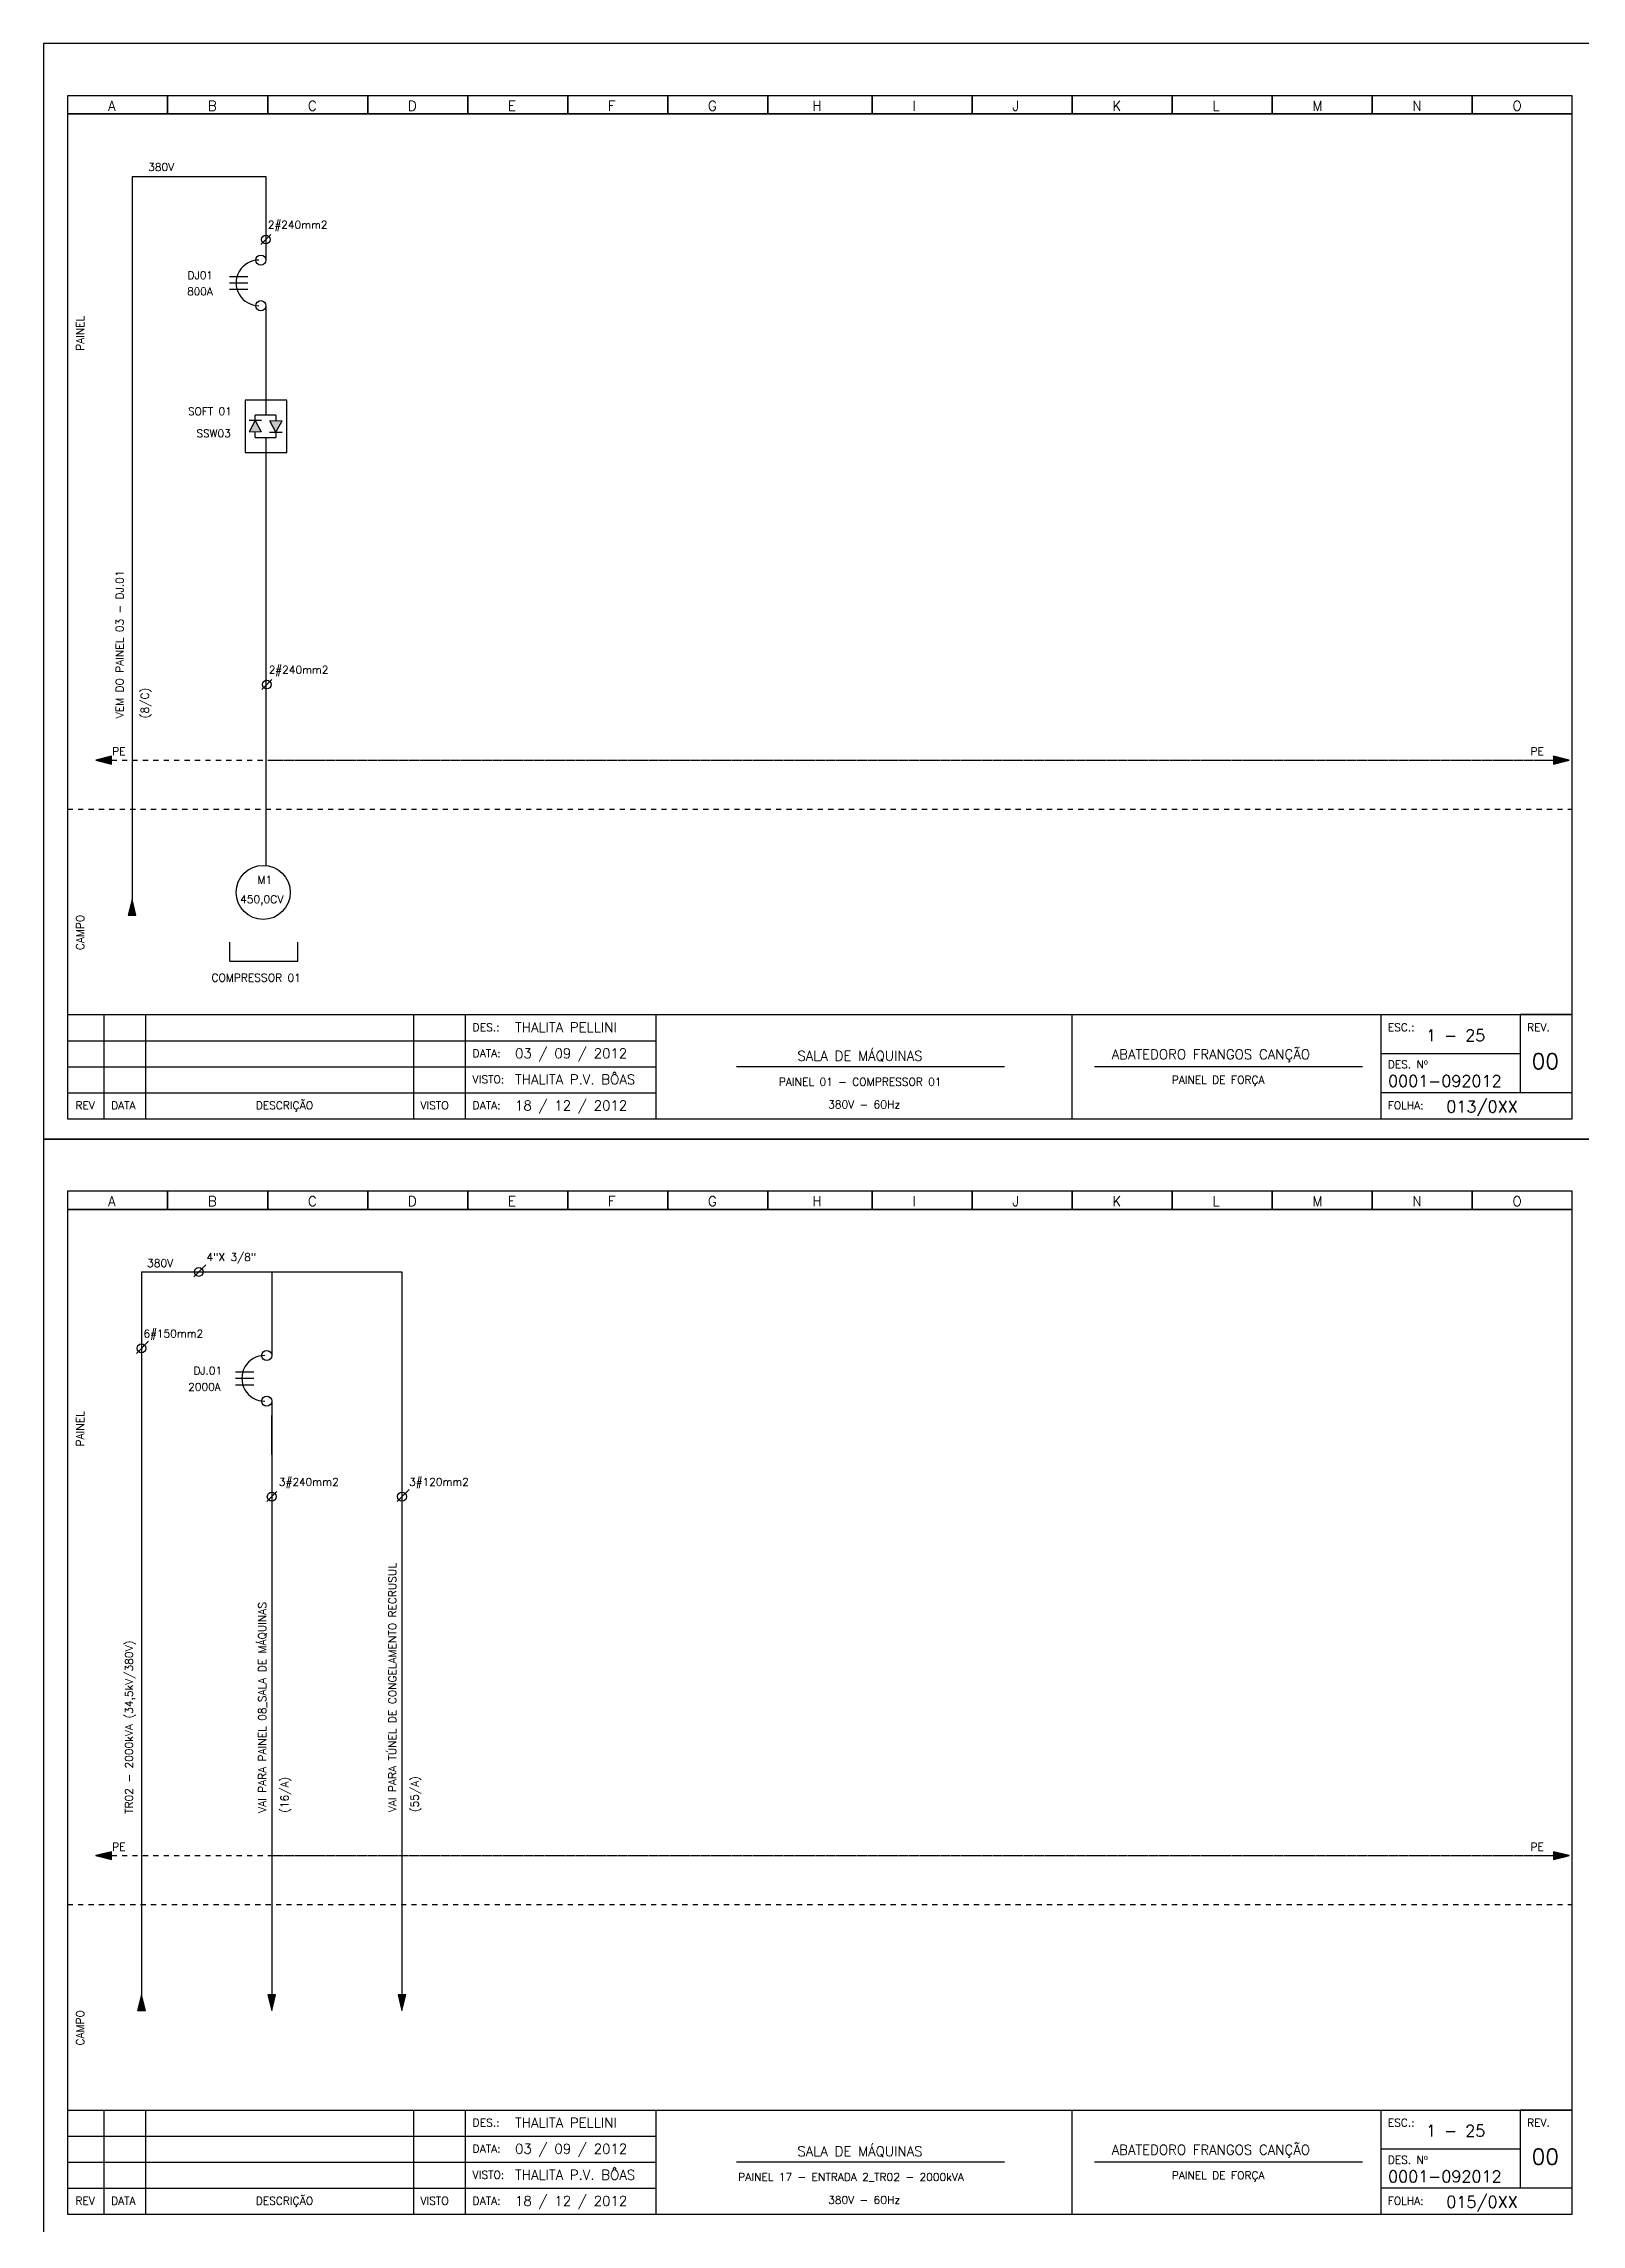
# Model space of a CAD drawing. Header units: millimetres. Extents: x 1974 to 2560, y 1429 to 1567.
# Drawn here: x 2055.23 to 2084.76, y 1512.83 to 1554.68 of the extents above; entities that cross this region are included whole.
import ezdxf

# ---------------------------------------------------------------- set-up
doc = ezdxf.new("R2010")
doc.units = ezdxf.units.MM
for name, pattern in [('DASHDOT2', [0.5, 0.25, -0.125, 0, -0.125]), ('DASHED', [0.75, 0.5, -0.25]), ('HIDDEN2', [0.1875, 0.125, -0.0625])]:
    doc.linetypes.add(name, pattern=pattern)
for name, color, linetype in [('ALIMENTAÇÃO', 6, 'Continuous'), ('CONECTOR_SAK', 2, 'Continuous'), ('DISJUNTOR', 5, 'Continuous'), ('EQUIPAMENTOS', 5, 'Continuous'), ('linhas', 6, 'Continuous'), ('MARGEM', 1, 'Continuous'), ('MOTORES', 5, 'Continuous'), ('PAINEL', 7, 'Continuous'), ('soft', 5, 'Continuous'), ('TERRA', 3, 'DASHED'), ('TEXTO', 4, 'Continuous'), ('TEXTO_2', 5, 'Continuous'), ('TIMBRE', 7, 'Continuous')]:
    doc.layers.add(name, color=color, linetype=linetype)
doc.styles.add('REGUA60', font='romans.shx', dxfattribs={"height": 2})
doc.styles.add('ROMANC', font='romanc.shx', dxfattribs={"height": 0.55})
doc.styles.add('ROMANS', font='romans.shx', dxfattribs={"height": 37})

# ---------------------------------------------------------------- blocks, each defined once
blk = doc.blocks.new('soft')
at = {"layer": 'soft'}
h = blk.add_hatch(color=7, dxfattribs=at)
h.paths.add_polyline_path([(-0.206, -0.385), (-0.323, -0.602), (-0.088, -0.602)])
h.paths.add_polyline_path([(0.194, -0.609), (0.312, -0.391), (0.077, -0.391)])
for p, q in [((0.403, 0), (-0.397, 0)), ((-0.397, 0), (-0.397, -1)), ((0.403, -1), (0.403, 0)), ((-0.206, -0.385), (-0.323, -0.602)), ((-0.206, -0.385), (-0.088, -0.602)), ((0.194, -0.609), (0.077, -0.391)), ((0.194, -0.609), (0.312, -0.391)), ((-0.397, -1), (0.403, -1))]:
    blk.add_line(p, q, dxfattribs=at)
at = {"layer": 'soft', "color": 7}
for p, q in [((0, 0), (0, -0.282)), ((-0.083, -0.385), (-0.323, -0.385)), ((-0.206, -0.385), (-0.206, -0.282)), ((0.194, -0.282), (-0.206, -0.282)), ((0.194, -0.282), (0.194, -0.391)), ((-0.206, -0.711), (-0.206, -0.602)), ((-0.206, -0.711), (0.194, -0.711)), ((0, -0.711), (0, -1)), ((0.072, -0.609), (0.312, -0.609)), ((0.194, -0.609), (0.194, -0.711))]:
    blk.add_line(p, q, dxfattribs=at)
at = {"layer": 'soft', "lineweight": 20}
for p, q in [((0.312, -0.391), (0.077, -0.391)), ((-0.323, -0.602), (-0.088, -0.602))]:
    blk.add_line(p, q, dxfattribs=at)

msp = doc.modelspace()

# ---------------------------------------------------------------- hatches: boundary and pattern name
at = {"layer": 'EQUIPAMENTOS'}
for points in [[(2057.006, 1537.957), (2056.931, 1538.257), (2056.856, 1537.957)], [(2057.006, 1537.957), (2056.931, 1538.257), (2056.856, 1537.957)], [(2057.187, 1516.932), (2057.112, 1517.232), (2057.037, 1516.932)], [(2057.187, 1516.932), (2057.112, 1517.232), (2057.037, 1516.932)], [(2059.537, 1517.232), (2059.612, 1516.932), (2059.687, 1517.232)], [(2062.037, 1517.232), (2062.112, 1516.932), (2062.187, 1517.232)]]:
    msp.add_hatch(color=256, dxfattribs=at).paths.add_polyline_path(points)
at = {"layer": 'TERRA'}
h = msp.add_hatch(dxfattribs=at)
h.set_pattern_fill('ANSI31', color=256, scale=0.004, angle=180, style=0)
h.set_pattern_definition([(225, (2113.49248524, 1589.55084864), (0.0003535533906, -0.0003535533906), [])])
h.paths.add_polyline_path([(2056.238, 1540.931), (2056.538, 1540.931), (2056.538, 1541.006)])
h.paths.add_polyline_path([(2056.538, 1540.856), (2056.538, 1540.931), (2056.238, 1540.931)])
h = msp.add_hatch(dxfattribs=at)
h.set_pattern_fill('ANSI31', color=256, scale=0.004, style=0)
h.set_pattern_definition([(45, (2027.26803103, 1492.3112611), (-0.0003535533906, 0.0003535533906), [])])
h.paths.add_polyline_path([(2084.522, 1540.931), (2084.222, 1540.931), (2084.222, 1540.856)])
h.paths.add_polyline_path([(2084.222, 1541.006), (2084.222, 1540.931), (2084.522, 1540.931)])
h = msp.add_hatch(dxfattribs=at)
h.set_pattern_fill('ANSI31', color=256, scale=0.004, angle=180, style=0)
h.set_pattern_definition([(225, (2113.49248524, 1568.52584864), (0.0003535533906, -0.0003535533906), [])])
h.paths.add_polyline_path([(2056.238, 1519.906), (2056.538, 1519.906), (2056.538, 1519.981)])
h.paths.add_polyline_path([(2056.538, 1519.831), (2056.538, 1519.906), (2056.238, 1519.906)])
h = msp.add_hatch(dxfattribs=at)
h.set_pattern_fill('ANSI31', color=256, scale=0.004, style=0)
h.set_pattern_definition([(45, (2027.26803103, 1471.2862611), (-0.0003535533906, 0.0003535533906), [])])
h.paths.add_polyline_path([(2084.522, 1519.906), (2084.222, 1519.906), (2084.222, 1519.831)])
h.paths.add_polyline_path([(2084.222, 1519.981), (2084.222, 1519.906), (2084.522, 1519.906)])

# ---------------------------------------------------------------- linework, layer by layer
for p, q in [((2058.801, 1550.215), (2059.155, 1550.215)), ((2058.801, 1550.092), (2059.155, 1550.092)), ((2058.801, 1549.969), (2059.155, 1549.969)), ((2058.808, 1537.071), (2058.808, 1537.435)), ((2060.115, 1537.071), (2060.115, 1537.435)), ((2058.808, 1537.071), (2060.115, 1537.071)), ((2084.579, 1536.047), (2083.579, 1536.047)), ((2058.914, 1529.19), (2059.267, 1529.19)), ((2058.914, 1529.067), (2059.267, 1529.067)), ((2058.914, 1528.944), (2059.267, 1528.944)), ((2084.579, 1515.022), (2083.579, 1515.022))]:
    msp.add_line(p, q)
at = {"layer": 'ALIMENTAÇÃO'}
for p, q in [((2059.499, 1552.134), (2059.499, 1550.53)), ((2059.499, 1546.838), (2059.499, 1538.91))]:
    msp.add_line(p, q, dxfattribs=at)
at = {"layer": 'ALIMENTAÇÃO', "color": 6}
for p, q in [((2059.499, 1549.654), (2059.499, 1547.838)), ((2059.612, 1531.109), (2059.612, 1529.505)), ((2062.112, 1531.109), (2062.112, 1517.232)), ((2059.612, 1528.629), (2059.612, 1517.232))]:
    msp.add_line(p, q, dxfattribs=at)
at = {"layer": 'CONECTOR_SAK'}
for p, q in [((2059.595, 1551.021), (2059.404, 1550.828)), ((2059.613, 1542.479), (2059.422, 1542.286)), ((2058.347, 1531.247), (2058.116, 1531.013)), ((2057.248, 1529.78), (2057.017, 1529.546)), ((2062.248, 1526.933), (2062.017, 1526.7)), ((2059.708, 1526.892), (2059.517, 1526.7))]:
    msp.add_line(p, q, dxfattribs=at)
for centre in [(2059.499, 1550.924), (2059.517, 1542.382), (2058.211, 1531.109), (2057.112, 1529.642), (2059.612, 1526.796), (2062.112, 1526.796)]:
    msp.add_circle(centre, 0.0846, dxfattribs=at)
at = {"layer": 'DISJUNTOR'}
for centre in [(2059.402, 1550.53), (2059.402, 1549.654), (2059.515, 1529.505), (2059.515, 1528.629)]:
    msp.add_circle(centre, 0.097, dxfattribs=at)
for centre in [(2059.365, 1550.092), (2059.477, 1529.067)]:
    msp.add_arc(centre, 0.438, 89.8656, 270.134, dxfattribs=at)
at = {"layer": 'EQUIPAMENTOS'}
for p, q in [((2056.931, 1552.134), (2059.499, 1552.134)), ((2059.402, 1550.53), (2059.402, 1550.53)), ((2057.112, 1531.109), (2059.612, 1531.109)), ((2057.112, 1531.109), (2062.112, 1531.109))]:
    msp.add_line(p, q, dxfattribs=at)
for points in [[(2057.006, 1537.957), (2056.931, 1538.257), (2056.856, 1537.957), (2057.006, 1537.957)], [(2057.187, 1516.932), (2057.112, 1517.232), (2057.037, 1516.932), (2057.187, 1516.932)], [(2059.537, 1517.232), (2059.612, 1516.932), (2059.687, 1517.232), (2059.537, 1517.232)], [(2062.037, 1517.232), (2062.112, 1516.932), (2062.187, 1517.232), (2062.037, 1517.232)]]:
    msp.add_lwpolyline(points, dxfattribs=at)
at = {"layer": 'linhas', "color": 6}
msp.add_line((2059.612, 1527.607), (2059.612, 1528.354), dxfattribs=at)
at = {"layer": 'MARGEM', "color": 7}
for points in [[(2055.232, 1533.659), (2084.932, 1533.659), (2084.932, 1554.684), (2055.232, 1554.684)], [(2055.232, 1512.634), (2084.932, 1512.634), (2084.932, 1533.659), (2055.232, 1533.659)]]:
    msp.add_lwpolyline(points, close=True, dxfattribs=at)
at = {"layer": 'MOTORES'}
msp.add_circle((2059.448, 1538.393), 0.519, dxfattribs=at)
at = {"layer": 'PAINEL', "color": 12, "linetype": 'HIDDEN2', "ltscale": 0.005}
for p, q in [((2055.694, 1539.991), (2084.579, 1539.991)), ((2055.694, 1518.966), (2084.579, 1518.966))]:
    msp.add_line(p, q, dxfattribs=at)
at = {"layer": 'soft'}
for p, q in [((2056.931, 1552.134), (2056.931, 1538.257)), ((2057.112, 1531.109), (2057.112, 1517.232))]:
    msp.add_line(p, q, dxfattribs=at)
at = {"layer": 'TERRA', "linetype": 'DASHDOT2', "ltscale": 0.0025}
for p, q in [((2056.538, 1540.931), (2084.222, 1540.931)), ((2056.538, 1540.931), (2084.222, 1540.931)), ((2059.649, 1540.931), (2084.522, 1540.931)), ((2056.538, 1519.906), (2084.222, 1519.906)), ((2056.538, 1519.906), (2084.222, 1519.906)), ((2059.649, 1519.906), (2084.522, 1519.906))]:
    msp.add_line(p, q, dxfattribs=at)
at = {"layer": 'TERRA'}
for points in [[(2056.538, 1541.006), (2056.238, 1540.931), (2056.538, 1540.856), (2056.538, 1541.006)], [(2056.538, 1541.006), (2056.238, 1540.931), (2056.538, 1540.856), (2056.538, 1541.006)], [(2084.222, 1540.856), (2084.522, 1540.931), (2084.222, 1541.006), (2084.222, 1540.856)], [(2084.222, 1540.856), (2084.522, 1540.931), (2084.222, 1541.006), (2084.222, 1540.856)], [(2056.538, 1519.981), (2056.238, 1519.906), (2056.538, 1519.831), (2056.538, 1519.981)], [(2056.538, 1519.981), (2056.238, 1519.906), (2056.538, 1519.831), (2056.538, 1519.981)], [(2084.222, 1519.831), (2084.522, 1519.906), (2084.222, 1519.981), (2084.222, 1519.831)], [(2084.222, 1519.831), (2084.522, 1519.906), (2084.222, 1519.981), (2084.222, 1519.831)]]:
    msp.add_lwpolyline(points, dxfattribs=at)
at = {"layer": 'TIMBRE', "color": 12}
for p, q in [((2084.579, 1553.684), (2055.694, 1553.684)), ((2084.579, 1532.659), (2055.694, 1532.659))]:
    msp.add_line(p, q, dxfattribs=at)
at = {"layer": 'TIMBRE'}
for p, q in [((2055.694, 1536.047), (2084.579, 1536.047)), ((2056.394, 1534.047), (2056.394, 1536.047)), ((2057.194, 1534.047), (2057.194, 1536.047)), ((2062.332, 1536.047), (2062.332, 1534.047)), ((2063.332, 1534.047), (2063.332, 1536.047)), ((2066.985, 1536.047), (2066.985, 1534.047)), ((2074.975, 1536.047), (2074.975, 1534.047)), ((2080.903, 1536.047), (2080.903, 1534.047)), ((2083.579, 1536.047), (2083.579, 1534.547)), ((2055.694, 1535.547), (2066.985, 1535.547)), ((2083.579, 1535.297), (2080.903, 1535.297)), ((2055.694, 1535.047), (2066.985, 1535.047)), ((2073.679, 1535.047), (2068.535, 1535.047)), ((2080.55, 1535.047), (2075.407, 1535.047)), ((2055.694, 1534.547), (2066.985, 1534.547)), ((2084.579, 1534.547), (2080.903, 1534.547)), ((2055.694, 1515.022), (2084.579, 1515.022)), ((2056.394, 1513.022), (2056.394, 1515.022)), ((2057.194, 1513.022), (2057.194, 1515.022)), ((2062.332, 1515.022), (2062.332, 1513.022)), ((2063.332, 1513.022), (2063.332, 1515.022)), ((2066.985, 1515.022), (2066.985, 1513.022)), ((2074.975, 1515.022), (2074.975, 1513.022)), ((2080.903, 1515.022), (2080.903, 1513.022)), ((2083.579, 1515.022), (2083.579, 1513.522)), ((2055.694, 1514.522), (2066.985, 1514.522)), ((2055.694, 1514.022), (2066.985, 1514.022)), ((2073.679, 1514.022), (2068.535, 1514.022)), ((2080.55, 1514.022), (2075.407, 1514.022)), ((2083.579, 1514.272), (2080.903, 1514.272)), ((2055.694, 1513.522), (2066.985, 1513.522)), ((2084.579, 1513.522), (2080.903, 1513.522))]:
    msp.add_line(p, q, dxfattribs=at)
at = {"layer": 'TIMBRE', "color": 12}
for points in [[(2055.694, 1553.334), (2057.614, 1553.334), (2057.614, 1553.684), (2055.694, 1553.684)], [(2055.694, 1534.047), (2084.579, 1534.047), (2084.579, 1553.334), (2055.694, 1553.334)], [(2057.614, 1553.334), (2059.534, 1553.334), (2059.534, 1553.684), (2057.614, 1553.684)], [(2059.534, 1553.334), (2061.454, 1553.334), (2061.454, 1553.684), (2059.534, 1553.684)], [(2061.454, 1553.334), (2063.374, 1553.334), (2063.374, 1553.684), (2061.454, 1553.684)], [(2063.374, 1553.334), (2065.294, 1553.334), (2065.294, 1553.684), (2063.374, 1553.684)], [(2065.294, 1553.334), (2067.214, 1553.334), (2067.214, 1553.684), (2065.294, 1553.684)], [(2067.214, 1553.334), (2069.134, 1553.334), (2069.134, 1553.684), (2067.214, 1553.684)], [(2069.134, 1553.334), (2071.139, 1553.334), (2071.139, 1553.684), (2069.134, 1553.684)], [(2071.139, 1553.334), (2073.059, 1553.334), (2073.059, 1553.684), (2071.139, 1553.684)], [(2073.059, 1553.334), (2074.979, 1553.334), (2074.979, 1553.684), (2073.059, 1553.684)], [(2074.979, 1553.334), (2076.899, 1553.334), (2076.899, 1553.684), (2074.979, 1553.684)], [(2076.899, 1553.334), (2078.819, 1553.334), (2078.819, 1553.684), (2076.899, 1553.684)], [(2078.819, 1553.334), (2080.739, 1553.334), (2080.739, 1553.684), (2078.819, 1553.684)], [(2080.739, 1553.334), (2082.659, 1553.334), (2082.659, 1553.684), (2080.739, 1553.684)], [(2082.659, 1553.334), (2084.579, 1553.334), (2084.579, 1553.684), (2082.659, 1553.684)], [(2055.694, 1532.309), (2057.614, 1532.309), (2057.614, 1532.659), (2055.694, 1532.659)], [(2057.614, 1532.309), (2059.534, 1532.309), (2059.534, 1532.659), (2057.614, 1532.659)], [(2059.534, 1532.309), (2061.454, 1532.309), (2061.454, 1532.659), (2059.534, 1532.659)], [(2061.454, 1532.309), (2063.374, 1532.309), (2063.374, 1532.659), (2061.454, 1532.659)], [(2063.374, 1532.309), (2065.294, 1532.309), (2065.294, 1532.659), (2063.374, 1532.659)], [(2065.294, 1532.309), (2067.214, 1532.309), (2067.214, 1532.659), (2065.294, 1532.659)], [(2067.214, 1532.309), (2069.134, 1532.309), (2069.134, 1532.659), (2067.214, 1532.659)], [(2069.134, 1532.309), (2071.139, 1532.309), (2071.139, 1532.659), (2069.134, 1532.659)], [(2071.139, 1532.309), (2073.059, 1532.309), (2073.059, 1532.659), (2071.139, 1532.659)], [(2073.059, 1532.309), (2074.979, 1532.309), (2074.979, 1532.659), (2073.059, 1532.659)], [(2074.979, 1532.309), (2076.899, 1532.309), (2076.899, 1532.659), (2074.979, 1532.659)], [(2076.899, 1532.309), (2078.819, 1532.309), (2078.819, 1532.659), (2076.899, 1532.659)], [(2078.819, 1532.309), (2080.739, 1532.309), (2080.739, 1532.659), (2078.819, 1532.659)], [(2080.739, 1532.309), (2082.659, 1532.309), (2082.659, 1532.659), (2080.739, 1532.659)], [(2082.659, 1532.309), (2084.579, 1532.309), (2084.579, 1532.659), (2082.659, 1532.659)], [(2055.694, 1513.022), (2084.579, 1513.022), (2084.579, 1532.309), (2055.694, 1532.309)]]:
    msp.add_lwpolyline(points, close=True, dxfattribs=at)

# ---------------------------------------------------------------- block references
at = {"layer": 'soft'}
msp.add_blockref('soft', (2059.499, 1547.838), dxfattribs=at)

# ---------------------------------------------------------------- texts
at = {"style": 'ROMANS'}
for s, p in [('ESC.:', (2081.039, 1535.73)), ('REV.', (2083.715, 1535.73)), ('PAINEL DE FORÇA', (2076.89, 1534.721)), ('DES. Nº', (2081.039, 1535.017)), ('PAINEL 01 - COMPRESSOR 01', (2069.349, 1534.683)), ('380V - 60Hz', (2070.293, 1534.248)), ('FOLHA:', (2081.039, 1534.23)), ('ESC.:', (2081.039, 1514.705)), ('REV.', (2083.715, 1514.705)), ('DES. Nº', (2081.039, 1513.992)), ('PAINEL 17 - ENTRADA 2_TR02 - 2000kVA', (2068.569, 1513.663)), ('PAINEL DE FORÇA', (2076.89, 1513.696)), ('380V - 60Hz', (2070.293, 1513.223)), ('FOLHA:', (2081.039, 1513.205))]:
    msp.add_text(s, height=0.15, dxfattribs=at).set_placement(p)
at = {"layer": 'TEXTO'}
for s, height, style, p in [('A', 0.188, 'ROMANS', (2056.467, 1553.397)), ('B', 0.188, 'ROMANS', (2058.387, 1553.397)), ('C', 0.188, 'ROMANS', (2060.307, 1553.397)), ('D', 0.188, 'ROMANS', (2062.227, 1553.397)), ('E', 0.188, 'ROMANS', (2064.147, 1553.397)), ('F', 0.188, 'ROMANS', (2066.067, 1553.397)), ('G', 0.188, 'ROMANS', (2067.987, 1553.397)), ('H', 0.188, 'ROMANS', (2069.991, 1553.397)), ('I', 0.188, 'ROMANS', (2071.911, 1553.397)), ('J', 0.188, 'ROMANS', (2073.831, 1553.397)), ('K', 0.188, 'ROMANS', (2075.751, 1553.397)), ('L', 0.188, 'ROMANS', (2077.671, 1553.397)), ('M', 0.188, 'ROMANS', (2079.591, 1553.397)), ('N', 0.188, 'ROMANS', (2081.511, 1553.397)), ('O', 0.188, 'ROMANS', (2083.431, 1553.397)), ('380V', 0.15, 'ROMANS', (2057.237, 1552.24)), ('2#240mm2', 0.148, 'ROMANS', (2059.536, 1551.134)), ('800A', 0.148, 'ROMANS', (2057.987, 1549.854)), ('DJ01', 0.148, 'ROMANS', (2057.995, 1550.165)), ('SOFT 01', 0.148, 'ROMANS', (2058.005, 1547.554)), ('SSW03', 0.148, 'ROMANS', (2058.166, 1547.128)), ('2#240mm2', 0.148, 'ROMANS', (2059.554, 1542.592)), ('PE', 0.15, 'ROMANS', (2056.55, 1541.025)), ('PE', 0.15, 'ROMANS', (2083.777, 1541.025)), ('M1', 0.15, 'REGUA60', (2059.34, 1538.559)), ('450,0CV', 0.15, 'REGUA60', (2059.006, 1538.187)), ('COMPRESSOR 01', 0.15, 'REGUA60', (2058.454, 1536.68)), ('THALITA PELLINI', 0.1875, 'ROMANS', (2064.283, 1535.71)), ('03 / 09 / 2012', 0.1875, 'ROMANS', (2064.283, 1535.21)), ('THALITA P.V. BÔAS', 0.1875, 'ROMANS', (2064.283, 1534.71)), ('18 / 12 / 2012', 0.1875, 'ROMANS', (2064.283, 1534.21)), ('A', 0.188, 'ROMANS', (2056.467, 1532.372)), ('B', 0.188, 'ROMANS', (2058.387, 1532.372)), ('C', 0.188, 'ROMANS', (2060.307, 1532.372)), ('D', 0.188, 'ROMANS', (2062.227, 1532.372)), ('E', 0.188, 'ROMANS', (2064.147, 1532.372)), ('F', 0.188, 'ROMANS', (2066.067, 1532.372)), ('G', 0.188, 'ROMANS', (2067.987, 1532.372)), ('H', 0.188, 'ROMANS', (2069.991, 1532.372)), ('I', 0.188, 'ROMANS', (2071.911, 1532.372)), ('J', 0.188, 'ROMANS', (2073.831, 1532.372)), ('K', 0.188, 'ROMANS', (2075.751, 1532.372)), ('L', 0.188, 'ROMANS', (2077.671, 1532.372)), ('M', 0.188, 'ROMANS', (2079.591, 1532.372)), ('N', 0.188, 'ROMANS', (2081.511, 1532.372)), ('O', 0.188, 'ROMANS', (2083.431, 1532.372)), ('380V', 0.15, 'ROMANS', (2057.217, 1531.203)), ('4"X 3/8"', 0.148, 'ROMANS', (2058.362, 1531.319)), ('6#150mm2', 0.148, 'ROMANS', (2057.149, 1529.852)), ('DJ.01', 0.148, 'ROMANS', (2058.108, 1529.14)), ('2000A', 0.148, 'ROMANS', (2058.009, 1528.829)), ('3#240mm2', 0.148, 'ROMANS', (2059.749, 1527.005)), ('3#120mm2', 0.148, 'ROMANS', (2062.249, 1527.005)), ('PE', 0.15, 'ROMANS', (2056.55, 1520)), ('PE', 0.15, 'ROMANS', (2083.777, 1520)), ('THALITA PELLINI', 0.1875, 'ROMANS', (2064.283, 1514.685)), ('03 / 09 / 2012', 0.1875, 'ROMANS', (2064.283, 1514.185)), ('THALITA P.V. BÔAS', 0.1875, 'ROMANS', (2064.283, 1513.685)), ('18 / 12 / 2012', 0.1875, 'ROMANS', (2064.283, 1513.185))]:
    msp.add_text(s, height=height, dxfattribs=dict(at, style=style)).set_placement(p)
at = {"layer": 'TEXTO', "style": 'REGUA60'}
for s, p in [('PAINEL', (2056.009, 1548.785)), ('VEM DO PAINEL 03 - DJ.01 ', (2056.767, 1541.734)), ('(8/C)', (2057.251, 1541.734)), ('CAMPO', (2056.009, 1537.284)), ('PAINEL', (2056.009, 1527.76)), ('VAI PARA TÚNEL DE CONGELAMENTO RECRUSUL', (2062.004, 1520.74)), ('VAI PARA PAINEL 08_SALA DE MÁQUINAS ', (2059.504, 1520.724)), ('TR02 - 2000kVA (34,5kV/380V)', (2056.947, 1520.709)), ('(16/A)', (2059.933, 1520.724)), ('(55/A)', (2062.433, 1520.74)), ('CAMPO', (2056.009, 1516.259))]:
    msp.add_text(s, height=0.15, rotation=90, dxfattribs=at).set_placement(p)
at = {"layer": 'TEXTO', "color": 150, "style": 'ROMANS'}
for s, height, p in [('DES.:', 0.15, (2063.469, 1535.73)), ('1 - 25', 0.225, (2081.773, 1535.537)), ('DATA:', 0.15, (2063.469, 1535.23)), ('00', 0.3, (2083.806, 1535.003)), ('VISTO:', 0.15, (2063.469, 1534.73)), ('0001-092012', 0.225, (2081.044, 1534.661)), ('REV', 0.15, (2055.842, 1534.23)), ('DATA', 0.15, (2056.53, 1534.23)), ('DESCRIÇÃO', 0.15, (2059.306, 1534.23)), ('VISTO', 0.15, (2062.469, 1534.23)), ('DATA:', 0.15, (2063.469, 1534.23)), ('013/0XX', 0.225, (2082.162, 1534.171)), ('DES.:', 0.15, (2063.469, 1514.705)), ('DATA:', 0.15, (2063.469, 1514.205)), ('1 - 25', 0.225, (2081.773, 1514.512)), ('00', 0.3, (2083.806, 1513.978)), ('VISTO:', 0.15, (2063.469, 1513.705)), ('0001-092012', 0.225, (2081.044, 1513.636)), ('REV', 0.15, (2055.842, 1513.205)), ('DATA', 0.15, (2056.53, 1513.205)), ('DESCRIÇÃO', 0.15, (2059.306, 1513.205)), ('VISTO', 0.15, (2062.469, 1513.205)), ('DATA:', 0.15, (2063.469, 1513.205)), ('015/0XX', 0.225, (2082.162, 1513.146))]:
    msp.add_text(s, height=height, dxfattribs=at).set_placement(p)
at = {"layer": 'TEXTO_2', "style": 'ROMANC'}
for s, p in [('SALA DE MÁQUINAS', (2069.704, 1535.163)), ('ABATEDORO FRANGOS CANÇÃO', (2075.736, 1535.191)), ('SALA DE MÁQUINAS', (2069.704, 1514.138)), ('ABATEDORO FRANGOS CANÇÃO', (2075.736, 1514.166))]:
    msp.add_text(s, height=0.1875, dxfattribs=at).set_placement(p)

doc.saveas('drawing.dxf')
